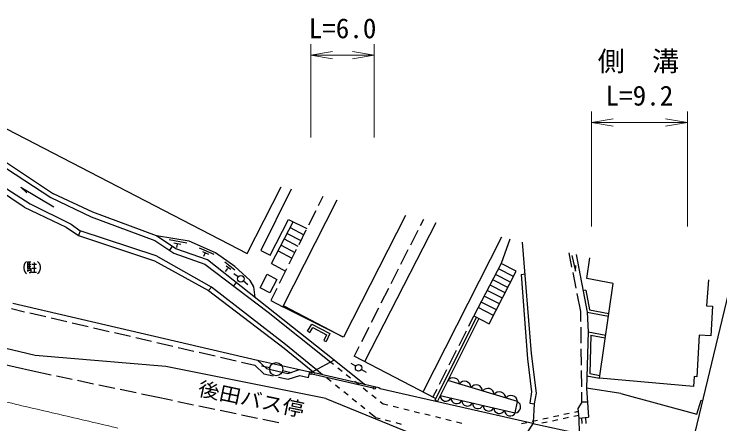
# Model space of a CAD drawing. Units: millimetres, scale not verified. Extents: x 40000 to 680000, y 20000 to 380000.
# Drawn here: x 499262 to 564224, y 275436 to 313182 of the extents above; entities that cross this region are included whole.
import ezdxf
from ezdxf.enums import TextEntityAlignment as Align

# ---------------------------------------------------------------- set-up
doc = ezdxf.new("R2010")
doc.units = ezdxf.units.MM
doc.header["$LTSCALE"] = 1000
doc.linetypes.add('CHAIN', pattern=[18.5, 12, -1.5, 3.5, -1.5])
for name, color, linetype, lineweight in [('M-BGD', 7, 'Continuous', 25), ('M-BMK', 2, 'CHAIN', 13), ('M-BMK-OTRS', 5, 'Continuous', 25), ('M-STR-HTXT', 7, 'Continuous', 13), ('M-STR-STRC', 7, 'Continuous', 25)]:
    doc.layers.add(name, color=color, linetype=linetype, lineweight=lineweight)
doc.styles.add('ＭＳ ゴシック', font='')
doc.styles.get('ＭＳ ゴシック').set_extended_font_data('MS Gothic')

# ---------------------------------------------------------------- blocks, each defined once
blk = doc.blocks.new('open_arrow')
at = {"color": 0, "linetype": 'Continuous', "lineweight": -2}
blk.add_lwpolyline([(7.5, 1.25), (0, 0), (7.5, -1.25)], dxfattribs=at)

msp = doc.modelspace()

# ---------------------------------------------------------------- linework, layer by layer
at = {"layer": 'M-BGD'}
for p, q in [((496611, 303620), (520721, 291146)), ((497127, 300466), (502896, 296642)), ((500202, 295412), (493875, 299562)), ((493993, 300027), (500727, 295692)), ((496918, 300016), (502627, 296274)), ((499868, 297255), (500445, 296715)), ((499868, 297255), (502929, 295425)), ((520721, 291146), (523853, 297258)), ((524777, 297045), (521966, 291394)), ((502627, 296274), (506359, 294523)), ((506509, 294953), (502896, 296642)), ((527675, 296377), (527244, 295516)), ((500727, 295692), (504523, 293834)), ((523984, 286211), (529011, 296069)), ((500202, 295412), (504047, 293564)), ((512354, 292754), (506509, 294953)), ((527020, 295069), (526349, 293728)), ((506359, 294523), (512219, 292319)), ((535290, 294635), (529586, 283414)), ((504523, 293834), (505340, 293217)), ((522824, 290976), (524529, 294267)), ((522947, 290202), (524941, 294062)), ((524529, 294267), (526203, 293436)), ((531532, 281168), (538107, 293991)), ((536934, 294259), (536646, 293691)), ((504047, 293564), (505200, 292785)), ((505340, 293217), (505200, 292785)), ((512334, 290915), (505340, 293217)), ((524386, 292987), (525642, 292316)), ((524666, 293529), (525916, 292862)), ((526125, 293281), (525454, 291939)), ((536420, 293245), (535742, 291907)), ((505200, 292785), (512177, 290451)), ((515388, 292263), (512354, 292754)), ((514149, 291575), (512354, 292754)), ((513535, 292433), (515166, 292102)), ((524123, 292479), (525386, 291805)), ((544136, 292621), (536897, 278368)), ((544886, 292447), (544101, 290200)), ((512219, 292319), (513972, 291166)), ((513816, 291793), (513575, 291427)), ((513972, 292108), (514612, 291995)), ((514268, 292000), (514220, 291697)), ((517803, 291191), (515388, 292263)), ((523831, 291913), (525102, 291236)), ((546883, 281925), (546059, 292176)), ((513972, 291166), (516819, 290157)), ((517076, 290562), (514149, 291575)), ((516291, 291668), (517649, 291056)), ((516608, 291324), (517164, 291078)), ((516817, 291137), (516696, 290851)), ((519564, 289943), (517803, 291191)), ((521966, 291394), (522824, 290976)), ((523556, 291380), (524833, 290699)), ((525230, 291492), (524558, 290151)), ((535516, 291461), (534838, 290123)), ((550610, 289887), (550353, 291182)), ((551000, 291032), (551995, 285725)), ((500407, 290408), (500347, 290348)), ((501427, 290408), (501487, 290348)), ((512177, 290451), (517150, 287737)), ((517441, 288042), (512334, 290915)), ((528724, 281292), (517076, 290562)), ((550601, 290942), (550925, 289506)), ((551972, 288831), (552264, 290740)), ((500197, 290078), (500167, 289928)), ((500167, 289928), (500167, 289748)), ((500167, 289748), (500197, 289598)), ((500257, 290228), (500197, 290078)), ((500347, 290348), (500257, 290228)), ((500497, 290318), (500497, 289778)), ((500797, 290318), (500497, 290318)), ((500497, 290138), (500797, 290138)), ((500497, 289958), (500797, 289958)), ((500497, 289778), (500797, 289778)), ((500647, 290318), (500647, 289778)), ((500797, 289778), (500797, 289418)), ((500887, 290138), (501307, 290138)), ((500917, 289778), (501277, 289778)), ((501067, 290318), (501157, 290138)), ((501097, 290138), (501097, 289388)), ((501487, 290348), (501577, 290228)), ((501577, 290228), (501637, 290078)), ((501637, 290078), (501667, 289928)), ((501667, 289748), (501637, 289598)), ((501667, 289928), (501667, 289748)), ((516819, 290157), (522637, 285730)), ((518663, 290349), (519590, 289631)), ((518900, 289764), (518685, 289469)), ((518774, 290008), (519217, 289674)), ((520994, 288646), (519564, 289943)), ((522947, 290202), (524239, 289512)), ((544101, 290200), (541582, 285375)), ((545466, 289505), (544101, 290200)), ((550925, 289506), (550973, 290032)), ((500197, 289598), (500257, 289448)), ((500257, 289448), (500347, 289328)), ((500347, 289328), (500407, 289268)), ((500497, 289658), (500497, 289478)), ((500557, 289658), (500587, 289508)), ((500617, 289658), (500677, 289538)), ((500737, 289358), (500647, 289358)), ((500677, 289688), (500737, 289568)), ((500797, 289418), (500737, 289358)), ((501337, 289388), (500857, 289388)), ((501487, 289328), (501427, 289268)), ((501577, 289448), (501487, 289328)), ((501637, 289598), (501577, 289448)), ((519893, 288967), (519488, 289260)), ((521894, 287968), (522563, 289217)), ((522563, 289217), (523443, 288726)), ((524335, 289704), (523663, 288362)), ((534612, 289677), (533934, 288339)), ((542988, 284645), (545466, 289505)), ((544953, 288499), (543579, 289200)), ((545217, 289017), (543848, 289715)), ((545918, 289191), (546294, 289248)), ((545918, 289191), (546503, 281419)), ((551000, 287925), (550707, 289396)), ((519710, 288468), (519464, 288144)), ((520371, 288604), (520761, 288291)), ((521323, 288066), (520994, 288646)), ((523443, 288726), (522797, 287499)), ((544706, 288014), (543326, 288716)), ((554393, 288374), (551972, 288831)), ((563185, 288720), (562998, 286310)), ((517150, 287737), (517441, 288042)), ((524230, 282736), (517441, 288042)), ((521450, 287081), (521323, 288066)), ((522797, 287499), (521894, 287968)), ((523440, 287915), (522885, 286807)), ((533708, 287893), (533030, 286555)), ((544455, 287522), (543071, 288227)), ((553149, 279653), (554393, 288374)), ((517150, 287737), (524126, 282397)), ((543929, 286490), (542535, 287199)), ((544201, 287023), (542812, 287730)), ((551424, 285789), (551097, 287434)), ((551870, 287747), (551624, 287701)), ((551870, 287747), (552209, 285941)), ((522885, 286807), (523984, 286211)), ((543648, 285939), (542248, 286651)), ((499011, 286054), (500228, 285771)), ((529586, 283414), (523984, 286211)), ((529546, 283423), (524118, 286273)), ((532804, 286109), (532126, 284771)), ((543390, 285434), (541986, 286149)), ((552209, 285941), (554000, 285618)), ((562998, 286310), (563551, 286269)), ((563551, 286269), (563402, 283556)), ((500715, 285657), (502176, 285318)), ((502663, 285204), (504124, 284864)), ((522637, 285730), (528412, 281128)), ((541818, 285253), (537999, 277628)), ((541116, 284450), (541582, 285375)), ((541582, 285375), (542988, 284645)), ((551435, 284860), (551424, 285789)), ((551995, 285725), (553965, 285370)), ((551995, 285725), (552111, 283904)), ((504611, 284751), (506072, 284411)), ((526277, 283973), (526654, 284631)), ((526654, 284631), (528335, 283766)), ((542040, 285137), (538223, 277516)), ((506559, 284298), (508021, 283958)), ((526277, 283973), (526494, 283848)), ((526494, 283848), (526752, 284300)), ((526752, 284300), (528007, 283654)), ((531900, 284325), (531222, 282987)), ((540216, 282664), (540891, 284004)), ((551459, 282860), (551441, 284360)), ((552111, 283904), (551952, 278728)), ((552111, 283904), (553715, 283623)), ((501209, 281736), (493219, 283613)), ((508508, 283845), (509969, 283505)), ((510456, 283392), (511917, 283052)), ((528007, 283654), (527760, 283124)), ((528335, 283766), (527987, 283018)), ((552352, 283608), (552244, 280083)), ((552352, 283608), (553680, 283375)), ((562307, 283609), (562104, 279761)), ((563402, 283556), (562307, 283609)), ((512404, 282939), (513865, 282599)), ((527084, 280427), (524230, 282736)), ((527760, 283124), (527987, 283018)), ((514352, 282486), (515813, 282146)), ((516300, 282033), (517761, 281693)), ((524126, 282397), (526955, 280106)), ((530996, 282541), (530558, 281677)), ((539316, 280878), (539991, 282218)), ((551483, 280860), (551465, 282360)), ((513235, 280737), (501209, 281736)), ((518248, 281580), (519709, 281240)), ((521669, 281318), (522501, 280528)), ((528724, 281292), (526790, 280272)), ((531515, 279068), (528724, 281292)), ((538061, 277760), (530558, 281677)), ((546503, 281419), (546874, 278403)), ((547345, 278279), (546883, 281925)), ((527954, 277783), (513235, 280737)), ((520196, 281127), (521413, 280844)), ((521413, 280844), (522246, 280053)), ((522801, 280588), (522021, 280765)), ((528412, 281128), (528666, 280926)), ((530713, 280749), (530284, 281006)), ((522246, 280053), (523116, 279856)), ((522501, 280528), (524449, 280087)), ((523975, 280341), (524755, 280164)), ((524449, 280087), (525542, 280443)), ((526343, 279712), (526467, 280217)), ((527662, 279959), (527084, 280427)), ((529057, 280614), (529448, 280302)), ((529839, 279991), (530230, 279679)), ((531229, 280443), (531661, 280189)), ((538415, 279092), (539091, 280432)), ((551506, 278860), (551488, 280360)), ((552244, 280083), (553185, 279901)), ((523604, 279745), (524474, 279548)), ((524474, 279548), (525562, 279903)), ((525562, 279903), (526343, 279712)), ((528440, 279330), (528051, 279645)), ((530621, 279368), (531012, 279056)), ((551987, 279878), (553149, 279653)), ((561785, 278879), (553149, 279653)), ((561870, 279794), (561785, 278879)), ((562104, 279761), (561870, 279794)), ((529217, 278701), (528828, 279016)), ((531404, 278745), (531795, 278433)), ((555116, 278230), (551952, 278728)), ((551952, 278728), (552139, 276044)), ((555116, 278230), (551952, 278728)), ((529995, 278072), (529606, 278386)), ((532186, 278121), (532577, 277810)), ((537810, 277891), (538190, 278646)), ((546874, 278403), (546724, 277344)), ((547170, 277272), (547345, 278279)), ((551523, 277431), (551512, 278360)), ((555116, 278230), (562107, 276339)), ((527954, 277783), (540445, 272685)), ((530772, 277443), (530383, 277757)), ((532968, 277498), (533221, 277296)), ((537999, 277628), (538223, 277516)), ((551523, 277431), (551157, 276854)), ((552041, 277445), (551523, 277431)), ((562107, 276339), (562489, 277607)), ((562489, 277607), (562648, 277567)), ((531549, 276814), (531161, 277128)), ((533221, 277296), (533668, 277186)), ((534154, 277066), (534639, 276947)), ((535125, 276827), (535610, 276707)), ((546724, 277344), (547170, 277272)), ((547065, 275570), (547170, 277272)), ((551157, 276854), (551256, 275957)), ((532516, 276032), (531938, 276499)), ((536096, 276588), (536581, 276468)), ((537066, 276348), (537552, 276229)), ((538037, 276109), (538523, 275989)), ((549385, 276182), (548896, 276076)), ((550362, 276393), (549873, 276287)), ((551227, 276222), (550768, 276123)), ((551188, 276572), (550851, 276499)), ((532516, 276032), (532943, 275922)), ((533427, 275798), (533912, 275674)), ((534396, 275550), (534880, 275426)), ((539008, 275870), (539494, 275750)), ((539979, 275630), (540465, 275511)), ((546452, 275548), (545964, 275442)), ((547065, 275570), (546412, 274542)), ((547430, 275759), (546941, 275654)), ((548325, 275595), (547836, 275489)), ((548407, 275970), (547918, 275865)), ((549302, 275806), (548814, 275700)), ((550280, 276017), (549791, 275912)), ((551256, 275957), (552139, 276044)), ((551256, 275957), (551274, 274547)), ((551498, 275990), (551525, 275463)), ((551924, 275484), (551897, 276011))]:
    msp.add_line(p, q, dxfattribs=at)
msp.add_lwpolyline([(538489, 278048), (545379, 276450), (545582, 277489), (539185, 279437)], dxfattribs=at)
for centre, radius in [((520137, 288791), 300), ((523390, 280476), 600), ((530971, 280595), 300)]:
    msp.add_circle(centre, radius, dxfattribs=at)
for centre, radius, start, end in [((539663, 279095), 588, 1.72962, 144.40525), ((540729, 278770), 588, 1.72962, 144.40525), ((541796, 278445), 588, 1.72962, 144.40525), ((542862, 278121), 588, 1.72962, 144.40525), ((539008, 278050), 519, 180.20147, 333.68858), ((543928, 277796), 588, 1.72962, 144.40525), ((544994, 277472), 588, 1.72962, 144.40525), ((539992, 277821), 519, 180.20147, 333.68858), ((540976, 277593), 519, 180.20147, 333.68858), ((545333, 276999), 550, 274.76383, 63.06213), ((541961, 277365), 519, 180.20147, 333.68858), ((542945, 277137), 519, 180.20147, 333.68858), ((543929, 276909), 519, 180.20147, 333.68858), ((544914, 276680), 519, 180.20147, 333.68858)]:
    msp.add_arc(centre, radius, start, end, dxfattribs=at)
at = {"layer": 'M-BMK'}
msp.add_arc((1209053, 3294932), 3100000, 255.69738, 257.19218, dxfattribs=at)
at = {"layer": 'M-BMK-OTRS'}
for p, q in [((559270, 263462), (573010, 320845)), ((499130, 286560), (521669, 281318)), ((521669, 281318), (525542, 280443)), ((525542, 280443), (526467, 280217)), ((532831, 278768), (526467, 280217)), ((532969, 278659), (532831, 278768)), ((547002, 275471), (532969, 278659)), ((547002, 275471), (551274, 274547))]:
    msp.add_line(p, q, dxfattribs=at)
at = {"layer": 'M-STR-HTXT'}
for p, q in [((526566, 301831), (526566, 310408)), ((532414, 301831), (532414, 310408)), ((526566, 309408), (532414, 309408)), ((552406, 293631), (552406, 304207)), ((561232, 293631), (561232, 304207)), ((552406, 303207), (561232, 303207))]:
    msp.add_line(p, q, dxfattribs=at)
at = {"layer": 'M-STR-STRC'}
for p, q in [((500972, 280290), (492872, 282154)), ((502659, 279935), (500972, 280290)), ((526661, 280053), (532315, 278766)), ((504616, 279523), (503148, 279832)), ((506573, 279110), (505105, 279420)), ((508530, 278698), (507062, 279007)), ((510487, 278286), (509019, 278595)), ((512663, 277828), (510976, 278183)), ((513831, 277583), (512663, 277828)), ((515788, 277173), (514320, 277481)), ((517746, 276763), (516278, 277071)), ((519703, 276353), (518235, 276660)), ((521661, 275942), (520193, 276250)), ((523618, 275532), (522150, 275840))]:
    msp.add_line(p, q, dxfattribs=at)
for centre in [(526564, 280075), (532413, 278744)]:
    msp.add_circle(centre, 100, dxfattribs=at)

# ---------------------------------------------------------------- block references
at = {"layer": 'M-STR-HTXT', "xscale": 267, "yscale": 267}
for p in [(526566, 309408), (552406, 303207)]:
    msp.add_blockref('open_arrow', p, dxfattribs=at)
at = {"layer": 'M-STR-HTXT', "xscale": 267, "yscale": 267, "rotation": 180}
for p in [(532414, 309408), (561232, 303207)]:
    msp.add_blockref('open_arrow', p, dxfattribs=at)

# ---------------------------------------------------------------- texts
at = {"layer": 'M-BGD', "style": 'ＭＳ ゴシック', "width": 1.1}
msp.add_text('後田バス停', height=1320, rotation=348.163, dxfattribs=at).set_placement((516020, 277704), align=Align.BOTTOM_LEFT)
at = {"layer": 'M-STR-HTXT', "style": 'ＭＳ ゴシック'}
for s, p in [('L=6.0', (529490, 310408)), ('L=9.2', (556819, 304207))]:
    msp.add_text(s, height=1833, dxfattribs=at).set_placement(p, align=Align.BOTTOM_CENTER)
msp.add_text('側\u3000溝', height=1833, dxfattribs=at).set_placement((556726, 308849), align=Align.MIDDLE_CENTER)

doc.saveas('drawing.dxf')
